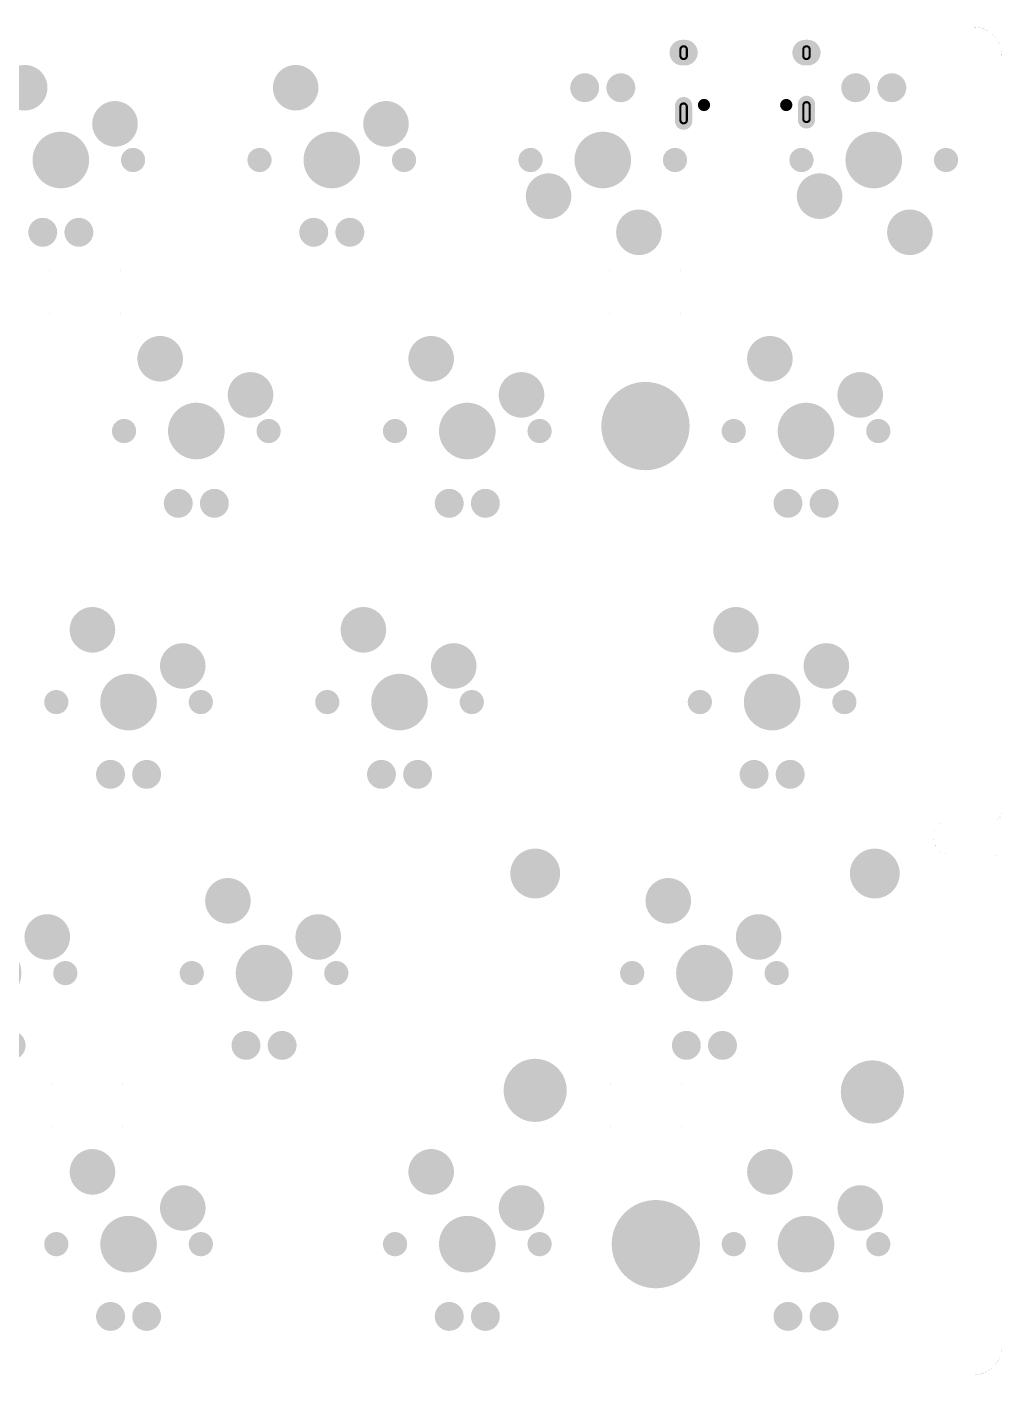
# Model space of a CAD drawing. Extents: x 803 to 1088, y 784 to 878.
# Drawn here: x 1019.6 to 1088.2, y 783.6 to 878.3 of the extents above; entities that cross this region are included whole.
import ezdxf

# ---------------------------------------------------------------- set-up
doc = ezdxf.new("R2010")
doc.units = 0
doc.layers.get('0').update_dxf_attribs({"linetype": 'CONTINUOUS'})
for name, color, linetype in [('BOTTOMSOLDER', 6, 'CONTINUOUS'), ('KEEPOUTLAYER', 6, 'CONTINUOUS'), ('PADHOLELAYER', 156, 'CONTINUOUS')]:
    doc.layers.add(name, color=color, linetype=linetype)

# ---------------------------------------------------------------- blocks, each defined once
blk = doc.blocks.new('____5')
at = {"layer": 'BOTTOMSOLDER'}
for points, const_width in [([(-3.341, 5.08, 1), (-1.739, 5.08, 1)], 1.602), ([(3.009, 2.54, 1), (4.611, 2.54, 1)], 1.602), ([(-0.995, 0, 1), (0.995, 0, 1)], 1.99), ([(-5.505, 0, 1), (-4.655, 0, 1)], 0.85), ([(4.655, 0, 1), (5.505, 0, 1)], 0.85), ([(-1.778, -5.08, 1), (-0.762, -5.08, 1)], 1.016), ([(0.762, -5.08, 1), (1.778, -5.08, 1)], 1.016)]:
    blk.add_lwpolyline(points, format="xyb", close=True, dxfattribs=dict(at, const_width=const_width))
at = {"layer": 'PADHOLELAYER'}
for points, const_width in [([(-3.29, 5.08, 1), (-1.79, 5.08, 1)], 1.5), ([(3.06, 2.54, 1), (4.56, 2.54, 1)], 1.5), ([(-0.995, 0, 1), (0.995, 0, 1)], 1.99), ([(-5.505, 0, 1), (-4.655, 0, 1)], 0.85), ([(4.655, 0, 1), (5.505, 0, 1)], 0.85), ([(-1.625, -5.08, 1), (-0.915, -5.08, 1)], 0.71), ([(0.915, -5.08, 1), (1.625, -5.08, 1)], 0.71)]:
    blk.add_lwpolyline(points, format="xyb", close=True, dxfattribs=dict(at, const_width=const_width))
blk = doc.blocks.new('____6')
at = {"layer": 'BOTTOMSOLDER'}
for points, const_width in [([(-3.341, 5.08, 1), (-1.739, 5.08, 1)], 1.602), ([(3.009, 2.54, 1), (4.611, 2.54, 1)], 1.602), ([(-0.995, 0, 1), (0.995, 0, 1)], 1.99), ([(-5.505, 0, 1), (-4.655, 0, 1)], 0.85), ([(4.655, 0, 1), (5.505, 0, 1)], 0.85), ([(-1.778, -5.08, 1), (-0.762, -5.08, 1)], 1.016), ([(0.762, -5.08, 1), (1.778, -5.08, 1)], 1.016)]:
    blk.add_lwpolyline(points, format="xyb", close=True, dxfattribs=dict(at, const_width=const_width))
at = {"layer": 'PADHOLELAYER'}
for points, const_width in [([(-3.29, 5.08, 1), (-1.79, 5.08, 1)], 1.5), ([(3.06, 2.54, 1), (4.56, 2.54, 1)], 1.5), ([(-0.995, 0, 1), (0.995, 0, 1)], 1.99), ([(-5.505, 0, 1), (-4.655, 0, 1)], 0.85), ([(4.655, 0, 1), (5.505, 0, 1)], 0.85), ([(-1.625, -5.08, 1), (-0.915, -5.08, 1)], 0.71), ([(0.915, -5.08, 1), (1.625, -5.08, 1)], 0.71)]:
    blk.add_lwpolyline(points, format="xyb", close=True, dxfattribs=dict(at, const_width=const_width))
blk = doc.blocks.new('2X____9')
at = {"layer": 'BOTTOMSOLDER'}
for points, const_width in [([(-12.773, 7, 1), (-11.021, 7, 1)], 1.753), ([(11.103, 7, 1), (12.855, 7, 1)], 1.753), ([(-13.006, -8.24, 1), (-10.788, -8.24, 1)], 2.219), ([(10.697, -8.354, 1), (12.916, -8.354, 1)], 2.219)]:
    blk.add_lwpolyline(points, format="xyb", close=True, dxfattribs=dict(at, const_width=const_width))
at = {"layer": 'PADHOLELAYER'}
for points, const_width in [([(-12.659, 7, 1), (-11.135, 7, 1)], 1.524), ([(11.217, 7, 1), (12.741, 7, 1)], 1.524), ([(-12.892, -8.24, 1), (-10.902, -8.24, 1)], 1.99), ([(10.812, -8.354, 1), (12.802, -8.354, 1)], 1.99)]:
    blk.add_lwpolyline(points, format="xyb", close=True, dxfattribs=dict(at, const_width=const_width))
blk = doc.blocks.new('TYPE_C_2_73')
at = {"layer": 'BOTTOMSOLDER'}
for points, const_width in [([(-4.23, 1.551), (-4.408, 1.551)], 1.803), ([(4.406, 1.551), (4.228, 1.551)], 1.803), ([(-4.319, -2.169), (-4.319, -3.269)], 1.203), ([(4.319, -2.079), (4.319, -3.179)], 1.203)]:
    blk.add_lwpolyline(points, dxfattribs=dict(at, const_width=const_width))
for points, const_width in [([(-4.859, 1.551, 1), (-3.957, 1.551, 1)], 0.902), ([(-4.681, 1.551, 1), (-3.779, 1.551, 1)], 0.902), ([(3.777, 1.551, 1), (4.679, 1.551, 1)], 0.902), ([(3.955, 1.551, 1), (4.857, 1.551, 1)], 0.902), ([(-4.62, -2.169, 1), (-4.018, -2.169, 1)], 0.602), ([(-3.099, -2.129, 1), (-2.672, -2.129, 1)], 0.427), ([(2.681, -2.129, 1), (3.108, -2.129, 1)], 0.427), ([(4.018, -2.079, 1), (4.62, -2.079, 1)], 0.602), ([(-4.62, -3.269, 1), (-4.018, -3.269, 1)], 0.602), ([(4.018, -3.179, 1), (4.62, -3.179, 1)], 0.602)]:
    blk.add_lwpolyline(points, format="xyb", close=True, dxfattribs=dict(at, const_width=const_width))
at = {"layer": 'PADHOLELAYER'}
for points, const_width in [([(-4.544, 1.326), (-4.544, 1.776, -1), (-4.094, 1.776), (-4.094, 1.326, -1)], 0.15), ([(4.092, 1.326), (4.092, 1.776, -1), (4.542, 1.776), (4.542, 1.326, -1)], 0.15), ([(-3.048, -2.129, 1), (-2.723, -2.129, 1)], 0.325), ([(2.732, -2.129, 1), (3.057, -2.129, 1)], 0.325), ([(4.094, -3.104), (4.094, -2.154, -1), (4.544, -2.154), (4.544, -3.104, -1)], 0.15), ([(-4.544, -3.194), (-4.544, -2.244, -1), (-4.094, -2.244), (-4.094, -3.194, -1)], 0.15)]:
    blk.add_lwpolyline(points, format="xyb", close=True, dxfattribs=dict(at, const_width=const_width))
blk = doc.blocks.new('RGB_WS2812B_80')
at = {"layer": 'PADHOLELAYER'}
for points in [[(-2.5, 1.524), (-2.5, 1.524), (-2.5, 1.524), (-2.5, 1.524)], [(2.5, 1.524), (2.5, 1.524), (2.5, 1.524), (2.5, 1.524)], [(-2.5, -1.524), (-2.5, -1.524), (-2.5, -1.524), (-2.5, -1.524)], [(2.5, -1.524), (2.5, -1.524), (2.5, -1.524), (2.5, -1.524)]]:
    blk.add_lwpolyline(points, close=True, dxfattribs=at)
blk = doc.blocks.new('RGB_WS2812B_81')
at = {"layer": 'PADHOLELAYER'}
for points in [[(-2.5, 1.524), (-2.5, 1.524), (-2.5, 1.524), (-2.5, 1.524)], [(2.5, 1.524), (2.5, 1.524), (2.5, 1.524), (2.5, 1.524)], [(-2.5, -1.524), (-2.5, -1.524), (-2.5, -1.524), (-2.5, -1.524)], [(2.5, -1.524), (2.5, -1.524), (2.5, -1.524), (2.5, -1.524)]]:
    blk.add_lwpolyline(points, close=True, dxfattribs=at)
blk = doc.blocks.new('RGB_WS2812B_82')
at = {"layer": 'PADHOLELAYER'}
for points in [[(-2.5, 1.524), (-2.5, 1.524), (-2.5, 1.524), (-2.5, 1.524)], [(2.5, 1.524), (2.5, 1.524), (2.5, 1.524), (2.5, 1.524)], [(-2.5, -1.524), (-2.5, -1.524), (-2.5, -1.524), (-2.5, -1.524)], [(2.5, -1.524), (2.5, -1.524), (2.5, -1.524), (2.5, -1.524)]]:
    blk.add_lwpolyline(points, close=True, dxfattribs=at)
blk = doc.blocks.new('RGB_WS2812B_83')
at = {"layer": 'PADHOLELAYER'}
for points in [[(-2.5, 1.524), (-2.5, 1.524), (-2.5, 1.524), (-2.5, 1.524)], [(2.5, 1.524), (2.5, 1.524), (2.5, 1.524), (2.5, 1.524)], [(-2.5, -1.524), (-2.5, -1.524), (-2.5, -1.524), (-2.5, -1.524)], [(2.5, -1.524), (2.5, -1.524), (2.5, -1.524), (2.5, -1.524)]]:
    blk.add_lwpolyline(points, close=True, dxfattribs=at)
blk = doc.blocks.new('____103')
at = {"layer": 'BOTTOMSOLDER'}
for points, const_width in [([(-3.341, 5.08, 1), (-1.739, 5.08, 1)], 1.602), ([(3.009, 2.54, 1), (4.611, 2.54, 1)], 1.602), ([(-0.995, 0, 1), (0.995, 0, 1)], 1.99), ([(-5.505, 0, 1), (-4.655, 0, 1)], 0.85), ([(4.655, 0, 1), (5.505, 0, 1)], 0.85), ([(-1.778, -5.08, 1), (-0.762, -5.08, 1)], 1.016), ([(0.762, -5.08, 1), (1.778, -5.08, 1)], 1.016)]:
    blk.add_lwpolyline(points, format="xyb", close=True, dxfattribs=dict(at, const_width=const_width))
at = {"layer": 'PADHOLELAYER'}
for points, const_width in [([(-3.29, 5.08, 1), (-1.79, 5.08, 1)], 1.5), ([(3.06, 2.54, 1), (4.56, 2.54, 1)], 1.5), ([(-0.995, 0, 1), (0.995, 0, 1)], 1.99), ([(-5.505, 0, 1), (-4.655, 0, 1)], 0.85), ([(4.655, 0, 1), (5.505, 0, 1)], 0.85), ([(-1.625, -5.08, 1), (-0.915, -5.08, 1)], 0.71), ([(0.915, -5.08, 1), (1.625, -5.08, 1)], 0.71)]:
    blk.add_lwpolyline(points, format="xyb", close=True, dxfattribs=dict(at, const_width=const_width))
blk = doc.blocks.new('____104')
at = {"layer": 'BOTTOMSOLDER'}
for points, const_width in [([(-3.341, 5.08, 1), (-1.739, 5.08, 1)], 1.602), ([(3.009, 2.54, 1), (4.611, 2.54, 1)], 1.602), ([(-0.995, 0, 1), (0.995, 0, 1)], 1.99), ([(-5.505, 0, 1), (-4.655, 0, 1)], 0.85), ([(4.655, 0, 1), (5.505, 0, 1)], 0.85), ([(-1.778, -5.08, 1), (-0.762, -5.08, 1)], 1.016), ([(0.762, -5.08, 1), (1.778, -5.08, 1)], 1.016)]:
    blk.add_lwpolyline(points, format="xyb", close=True, dxfattribs=dict(at, const_width=const_width))
at = {"layer": 'PADHOLELAYER'}
for points, const_width in [([(-3.29, 5.08, 1), (-1.79, 5.08, 1)], 1.5), ([(3.06, 2.54, 1), (4.56, 2.54, 1)], 1.5), ([(-0.995, 0, 1), (0.995, 0, 1)], 1.99), ([(-5.505, 0, 1), (-4.655, 0, 1)], 0.85), ([(4.655, 0, 1), (5.505, 0, 1)], 0.85), ([(-1.625, -5.08, 1), (-0.915, -5.08, 1)], 0.71), ([(0.915, -5.08, 1), (1.625, -5.08, 1)], 0.71)]:
    blk.add_lwpolyline(points, format="xyb", close=True, dxfattribs=dict(at, const_width=const_width))
blk = doc.blocks.new('____106')
at = {"layer": 'BOTTOMSOLDER'}
for points, const_width in [([(-3.341, 5.08, 1), (-1.739, 5.08, 1)], 1.602), ([(3.009, 2.54, 1), (4.611, 2.54, 1)], 1.602), ([(-0.995, 0, 1), (0.995, 0, 1)], 1.99), ([(-5.505, 0, 1), (-4.655, 0, 1)], 0.85), ([(4.655, 0, 1), (5.505, 0, 1)], 0.85), ([(-1.778, -5.08, 1), (-0.762, -5.08, 1)], 1.016), ([(0.762, -5.08, 1), (1.778, -5.08, 1)], 1.016)]:
    blk.add_lwpolyline(points, format="xyb", close=True, dxfattribs=dict(at, const_width=const_width))
at = {"layer": 'PADHOLELAYER'}
for points, const_width in [([(-3.29, 5.08, 1), (-1.79, 5.08, 1)], 1.5), ([(3.06, 2.54, 1), (4.56, 2.54, 1)], 1.5), ([(-0.995, 0, 1), (0.995, 0, 1)], 1.99), ([(-5.505, 0, 1), (-4.655, 0, 1)], 0.85), ([(4.655, 0, 1), (5.505, 0, 1)], 0.85), ([(-1.625, -5.08, 1), (-0.915, -5.08, 1)], 0.71), ([(0.915, -5.08, 1), (1.625, -5.08, 1)], 0.71)]:
    blk.add_lwpolyline(points, format="xyb", close=True, dxfattribs=dict(at, const_width=const_width))
blk = doc.blocks.new('____114')
at = {"layer": 'BOTTOMSOLDER'}
for points, const_width in [([(-3.341, 5.08, 1), (-1.739, 5.08, 1)], 1.602), ([(3.009, 2.54, 1), (4.611, 2.54, 1)], 1.602), ([(-0.995, 0, 1), (0.995, 0, 1)], 1.99), ([(-5.505, 0, 1), (-4.655, 0, 1)], 0.85), ([(4.655, 0, 1), (5.505, 0, 1)], 0.85), ([(-1.778, -5.08, 1), (-0.762, -5.08, 1)], 1.016), ([(0.762, -5.08, 1), (1.778, -5.08, 1)], 1.016)]:
    blk.add_lwpolyline(points, format="xyb", close=True, dxfattribs=dict(at, const_width=const_width))
at = {"layer": 'PADHOLELAYER'}
for points, const_width in [([(-3.29, 5.08, 1), (-1.79, 5.08, 1)], 1.5), ([(3.06, 2.54, 1), (4.56, 2.54, 1)], 1.5), ([(-0.995, 0, 1), (0.995, 0, 1)], 1.99), ([(-5.505, 0, 1), (-4.655, 0, 1)], 0.85), ([(4.655, 0, 1), (5.505, 0, 1)], 0.85), ([(-1.625, -5.08, 1), (-0.915, -5.08, 1)], 0.71), ([(0.915, -5.08, 1), (1.625, -5.08, 1)], 0.71)]:
    blk.add_lwpolyline(points, format="xyb", close=True, dxfattribs=dict(at, const_width=const_width))
blk = doc.blocks.new('____115')
at = {"layer": 'BOTTOMSOLDER'}
for points, const_width in [([(-3.341, 5.08, 1), (-1.739, 5.08, 1)], 1.602), ([(3.009, 2.54, 1), (4.611, 2.54, 1)], 1.602), ([(-0.995, 0, 1), (0.995, 0, 1)], 1.99), ([(-5.505, 0, 1), (-4.655, 0, 1)], 0.85), ([(4.655, 0, 1), (5.505, 0, 1)], 0.85), ([(-1.778, -5.08, 1), (-0.762, -5.08, 1)], 1.016), ([(0.762, -5.08, 1), (1.778, -5.08, 1)], 1.016)]:
    blk.add_lwpolyline(points, format="xyb", close=True, dxfattribs=dict(at, const_width=const_width))
at = {"layer": 'PADHOLELAYER'}
for points, const_width in [([(-3.29, 5.08, 1), (-1.79, 5.08, 1)], 1.5), ([(3.06, 2.54, 1), (4.56, 2.54, 1)], 1.5), ([(-0.995, 0, 1), (0.995, 0, 1)], 1.99), ([(-5.505, 0, 1), (-4.655, 0, 1)], 0.85), ([(4.655, 0, 1), (5.505, 0, 1)], 0.85), ([(-1.625, -5.08, 1), (-0.915, -5.08, 1)], 0.71), ([(0.915, -5.08, 1), (1.625, -5.08, 1)], 0.71)]:
    blk.add_lwpolyline(points, format="xyb", close=True, dxfattribs=dict(at, const_width=const_width))
blk = doc.blocks.new('____126')
at = {"layer": 'BOTTOMSOLDER'}
for points, const_width in [([(-3.341, 5.08, 1), (-1.739, 5.08, 1)], 1.602), ([(3.009, 2.54, 1), (4.611, 2.54, 1)], 1.602), ([(-0.995, 0, 1), (0.995, 0, 1)], 1.99), ([(-5.505, 0, 1), (-4.655, 0, 1)], 0.85), ([(4.655, 0, 1), (5.505, 0, 1)], 0.85), ([(-1.778, -5.08, 1), (-0.762, -5.08, 1)], 1.016), ([(0.762, -5.08, 1), (1.778, -5.08, 1)], 1.016)]:
    blk.add_lwpolyline(points, format="xyb", close=True, dxfattribs=dict(at, const_width=const_width))
at = {"layer": 'PADHOLELAYER'}
for points, const_width in [([(-3.29, 5.08, 1), (-1.79, 5.08, 1)], 1.5), ([(3.06, 2.54, 1), (4.56, 2.54, 1)], 1.5), ([(-0.995, 0, 1), (0.995, 0, 1)], 1.99), ([(-5.505, 0, 1), (-4.655, 0, 1)], 0.85), ([(4.655, 0, 1), (5.505, 0, 1)], 0.85), ([(-1.625, -5.08, 1), (-0.915, -5.08, 1)], 0.71), ([(0.915, -5.08, 1), (1.625, -5.08, 1)], 0.71)]:
    blk.add_lwpolyline(points, format="xyb", close=True, dxfattribs=dict(at, const_width=const_width))
blk = doc.blocks.new('____128')
at = {"layer": 'BOTTOMSOLDER'}
for points, const_width in [([(-3.341, 5.08, 1), (-1.739, 5.08, 1)], 1.602), ([(3.009, 2.54, 1), (4.611, 2.54, 1)], 1.602), ([(-0.995, 0, 1), (0.995, 0, 1)], 1.99), ([(-5.505, 0, 1), (-4.655, 0, 1)], 0.85), ([(4.655, 0, 1), (5.505, 0, 1)], 0.85), ([(-1.778, -5.08, 1), (-0.762, -5.08, 1)], 1.016), ([(0.762, -5.08, 1), (1.778, -5.08, 1)], 1.016)]:
    blk.add_lwpolyline(points, format="xyb", close=True, dxfattribs=dict(at, const_width=const_width))
at = {"layer": 'PADHOLELAYER'}
for points, const_width in [([(-3.29, 5.08, 1), (-1.79, 5.08, 1)], 1.5), ([(3.06, 2.54, 1), (4.56, 2.54, 1)], 1.5), ([(-0.995, 0, 1), (0.995, 0, 1)], 1.99), ([(-5.505, 0, 1), (-4.655, 0, 1)], 0.85), ([(4.655, 0, 1), (5.505, 0, 1)], 0.85), ([(-1.625, -5.08, 1), (-0.915, -5.08, 1)], 0.71), ([(0.915, -5.08, 1), (1.625, -5.08, 1)], 0.71)]:
    blk.add_lwpolyline(points, format="xyb", close=True, dxfattribs=dict(at, const_width=const_width))
blk = doc.blocks.new('____140')
at = {"layer": 'BOTTOMSOLDER'}
for points, const_width in [([(-3.341, 5.08, 1), (-1.739, 5.08, 1)], 1.602), ([(3.009, 2.54, 1), (4.611, 2.54, 1)], 1.602), ([(-0.995, 0, 1), (0.995, 0, 1)], 1.99), ([(-5.505, 0, 1), (-4.655, 0, 1)], 0.85), ([(4.655, 0, 1), (5.505, 0, 1)], 0.85), ([(-1.778, -5.08, 1), (-0.762, -5.08, 1)], 1.016), ([(0.762, -5.08, 1), (1.778, -5.08, 1)], 1.016)]:
    blk.add_lwpolyline(points, format="xyb", close=True, dxfattribs=dict(at, const_width=const_width))
at = {"layer": 'PADHOLELAYER'}
for points, const_width in [([(-3.29, 5.08, 1), (-1.79, 5.08, 1)], 1.5), ([(3.06, 2.54, 1), (4.56, 2.54, 1)], 1.5), ([(-0.995, 0, 1), (0.995, 0, 1)], 1.99), ([(-5.505, 0, 1), (-4.655, 0, 1)], 0.85), ([(4.655, 0, 1), (5.505, 0, 1)], 0.85), ([(-1.625, -5.08, 1), (-0.915, -5.08, 1)], 0.71), ([(0.915, -5.08, 1), (1.625, -5.08, 1)], 0.71)]:
    blk.add_lwpolyline(points, format="xyb", close=True, dxfattribs=dict(at, const_width=const_width))
blk = doc.blocks.new('____146')
at = {"layer": 'BOTTOMSOLDER'}
for points, const_width in [([(-3.341, 5.08, 1), (-1.739, 5.08, 1)], 1.602), ([(3.009, 2.54, 1), (4.611, 2.54, 1)], 1.602), ([(-0.995, 0, 1), (0.995, 0, 1)], 1.99), ([(-5.505, 0, 1), (-4.655, 0, 1)], 0.85), ([(4.655, 0, 1), (5.505, 0, 1)], 0.85), ([(-1.778, -5.08, 1), (-0.762, -5.08, 1)], 1.016), ([(0.762, -5.08, 1), (1.778, -5.08, 1)], 1.016)]:
    blk.add_lwpolyline(points, format="xyb", close=True, dxfattribs=dict(at, const_width=const_width))
at = {"layer": 'PADHOLELAYER'}
for points, const_width in [([(-3.29, 5.08, 1), (-1.79, 5.08, 1)], 1.5), ([(3.06, 2.54, 1), (4.56, 2.54, 1)], 1.5), ([(-0.995, 0, 1), (0.995, 0, 1)], 1.99), ([(-5.505, 0, 1), (-4.655, 0, 1)], 0.85), ([(4.655, 0, 1), (5.505, 0, 1)], 0.85), ([(-1.625, -5.08, 1), (-0.915, -5.08, 1)], 0.71), ([(0.915, -5.08, 1), (1.625, -5.08, 1)], 0.71)]:
    blk.add_lwpolyline(points, format="xyb", close=True, dxfattribs=dict(at, const_width=const_width))
blk = doc.blocks.new('____149')
at = {"layer": 'BOTTOMSOLDER'}
for points, const_width in [([(-3.341, 5.08, 1), (-1.739, 5.08, 1)], 1.602), ([(3.009, 2.54, 1), (4.611, 2.54, 1)], 1.602), ([(-0.995, 0, 1), (0.995, 0, 1)], 1.99), ([(-5.505, 0, 1), (-4.655, 0, 1)], 0.85), ([(4.655, 0, 1), (5.505, 0, 1)], 0.85), ([(-1.778, -5.08, 1), (-0.762, -5.08, 1)], 1.016), ([(0.762, -5.08, 1), (1.778, -5.08, 1)], 1.016)]:
    blk.add_lwpolyline(points, format="xyb", close=True, dxfattribs=dict(at, const_width=const_width))
at = {"layer": 'PADHOLELAYER'}
for points, const_width in [([(-3.29, 5.08, 1), (-1.79, 5.08, 1)], 1.5), ([(3.06, 2.54, 1), (4.56, 2.54, 1)], 1.5), ([(-0.995, 0, 1), (0.995, 0, 1)], 1.99), ([(-5.505, 0, 1), (-4.655, 0, 1)], 0.85), ([(4.655, 0, 1), (5.505, 0, 1)], 0.85), ([(-1.625, -5.08, 1), (-0.915, -5.08, 1)], 0.71), ([(0.915, -5.08, 1), (1.625, -5.08, 1)], 0.71)]:
    blk.add_lwpolyline(points, format="xyb", close=True, dxfattribs=dict(at, const_width=const_width))
blk = doc.blocks.new('____150')
at = {"layer": 'BOTTOMSOLDER'}
for points, const_width in [([(-3.341, 5.08, 1), (-1.739, 5.08, 1)], 1.602), ([(3.009, 2.54, 1), (4.611, 2.54, 1)], 1.602), ([(-0.995, 0, 1), (0.995, 0, 1)], 1.99), ([(-5.505, 0, 1), (-4.655, 0, 1)], 0.85), ([(4.655, 0, 1), (5.505, 0, 1)], 0.85), ([(-1.778, -5.08, 1), (-0.762, -5.08, 1)], 1.016), ([(0.762, -5.08, 1), (1.778, -5.08, 1)], 1.016)]:
    blk.add_lwpolyline(points, format="xyb", close=True, dxfattribs=dict(at, const_width=const_width))
at = {"layer": 'PADHOLELAYER'}
for points, const_width in [([(-3.29, 5.08, 1), (-1.79, 5.08, 1)], 1.5), ([(3.06, 2.54, 1), (4.56, 2.54, 1)], 1.5), ([(-0.995, 0, 1), (0.995, 0, 1)], 1.99), ([(-5.505, 0, 1), (-4.655, 0, 1)], 0.85), ([(4.655, 0, 1), (5.505, 0, 1)], 0.85), ([(-1.625, -5.08, 1), (-0.915, -5.08, 1)], 0.71), ([(0.915, -5.08, 1), (1.625, -5.08, 1)], 0.71)]:
    blk.add_lwpolyline(points, format="xyb", close=True, dxfattribs=dict(at, const_width=const_width))
blk = doc.blocks.new('____154')
at = {"layer": 'BOTTOMSOLDER'}
for points, const_width in [([(-3.341, 5.08, 1), (-1.739, 5.08, 1)], 1.602), ([(3.009, 2.54, 1), (4.611, 2.54, 1)], 1.602), ([(-0.995, 0, 1), (0.995, 0, 1)], 1.99), ([(-5.505, 0, 1), (-4.655, 0, 1)], 0.85), ([(4.655, 0, 1), (5.505, 0, 1)], 0.85), ([(-1.778, -5.08, 1), (-0.762, -5.08, 1)], 1.016), ([(0.762, -5.08, 1), (1.778, -5.08, 1)], 1.016)]:
    blk.add_lwpolyline(points, format="xyb", close=True, dxfattribs=dict(at, const_width=const_width))
at = {"layer": 'PADHOLELAYER'}
for points, const_width in [([(-3.29, 5.08, 1), (-1.79, 5.08, 1)], 1.5), ([(3.06, 2.54, 1), (4.56, 2.54, 1)], 1.5), ([(-0.995, 0, 1), (0.995, 0, 1)], 1.99), ([(-5.505, 0, 1), (-4.655, 0, 1)], 0.85), ([(4.655, 0, 1), (5.505, 0, 1)], 0.85), ([(-1.625, -5.08, 1), (-0.915, -5.08, 1)], 0.71), ([(0.915, -5.08, 1), (1.625, -5.08, 1)], 0.71)]:
    blk.add_lwpolyline(points, format="xyb", close=True, dxfattribs=dict(at, const_width=const_width))
blk = doc.blocks.new('____155')
at = {"layer": 'BOTTOMSOLDER'}
for points, const_width in [([(-3.341, 5.08, 1), (-1.739, 5.08, 1)], 1.602), ([(3.009, 2.54, 1), (4.611, 2.54, 1)], 1.602), ([(-0.995, 0, 1), (0.995, 0, 1)], 1.99), ([(-5.505, 0, 1), (-4.655, 0, 1)], 0.85), ([(4.655, 0, 1), (5.505, 0, 1)], 0.85), ([(-1.778, -5.08, 1), (-0.762, -5.08, 1)], 1.016), ([(0.762, -5.08, 1), (1.778, -5.08, 1)], 1.016)]:
    blk.add_lwpolyline(points, format="xyb", close=True, dxfattribs=dict(at, const_width=const_width))
at = {"layer": 'PADHOLELAYER'}
for points, const_width in [([(-3.29, 5.08, 1), (-1.79, 5.08, 1)], 1.5), ([(3.06, 2.54, 1), (4.56, 2.54, 1)], 1.5), ([(-0.995, 0, 1), (0.995, 0, 1)], 1.99), ([(-5.505, 0, 1), (-4.655, 0, 1)], 0.85), ([(4.655, 0, 1), (5.505, 0, 1)], 0.85), ([(-1.625, -5.08, 1), (-0.915, -5.08, 1)], 0.71), ([(0.915, -5.08, 1), (1.625, -5.08, 1)], 0.71)]:
    blk.add_lwpolyline(points, format="xyb", close=True, dxfattribs=dict(at, const_width=const_width))
blk = doc.blocks.new('____157')
at = {"layer": 'BOTTOMSOLDER'}
for points, const_width in [([(-3.341, 5.08, 1), (-1.739, 5.08, 1)], 1.602), ([(3.009, 2.54, 1), (4.611, 2.54, 1)], 1.602), ([(-0.995, 0, 1), (0.995, 0, 1)], 1.99), ([(-5.505, 0, 1), (-4.655, 0, 1)], 0.85), ([(4.655, 0, 1), (5.505, 0, 1)], 0.85), ([(-1.778, -5.08, 1), (-0.762, -5.08, 1)], 1.016), ([(0.762, -5.08, 1), (1.778, -5.08, 1)], 1.016)]:
    blk.add_lwpolyline(points, format="xyb", close=True, dxfattribs=dict(at, const_width=const_width))
at = {"layer": 'PADHOLELAYER'}
for points, const_width in [([(-3.29, 5.08, 1), (-1.79, 5.08, 1)], 1.5), ([(3.06, 2.54, 1), (4.56, 2.54, 1)], 1.5), ([(-0.995, 0, 1), (0.995, 0, 1)], 1.99), ([(-5.505, 0, 1), (-4.655, 0, 1)], 0.85), ([(4.655, 0, 1), (5.505, 0, 1)], 0.85), ([(-1.625, -5.08, 1), (-0.915, -5.08, 1)], 0.71), ([(0.915, -5.08, 1), (1.625, -5.08, 1)], 0.71)]:
    blk.add_lwpolyline(points, format="xyb", close=True, dxfattribs=dict(at, const_width=const_width))

msp = doc.modelspace()

# ---------------------------------------------------------------- linework, layer by layer
at = {"layer": 'BOTTOMSOLDER'}
for points, const_width in [([(1061.574, 850.297, 1), (1064.676, 850.297, 1)], 3.102), ([(1061.995, 850.297, 1), (1064.255, 850.297, 1)], 2.261), ([(1062.303, 792.798, 1), (1065.404, 792.798, 1)], 3.102)]:
    msp.add_lwpolyline(points, format="xyb", close=True, dxfattribs=dict(at, const_width=const_width))
at = {"layer": 'KEEPOUTLAYER', "const_width": 0.00159}
for points in [[(805.481, 878.348), (1086.178, 878.34)], [(1088.192, 823.141), (1088.192, 876.34)], [(1084.627, 822.641), (1087.688, 822.638)], [(1084.627, 820.152), (1087.692, 820.152)], [(1088.192, 785.604), (1088.192, 819.652)], [(805.482, 783.599), (1086.192, 783.608)]]:
    msp.add_lwpolyline(points, dxfattribs=at)
at = {"layer": 'KEEPOUTLAYER'}
for points, const_width in [([(1085.208, 878.34, -1), (1085.21, 878.34)], 0.00159), ([(1085.21, 878.34, -1), (1085.208, 878.34)], 0.00159), ([(1086.181, 878.34, -0.414214), (1088.181, 876.34)], 0.00317), ([(1084.627, 820.152, -1), (1084.627, 822.641)], 0.00159), ([(1084.627, 822.641, -1), (1084.628, 822.641)], 0.00159), ([(1084.627, 822.641, -1), (1084.628, 822.641)], 0.00159), ([(1084.628, 822.641, -1), (1084.627, 822.641)], 0.00159), ([(1084.628, 822.641, -1), (1084.627, 822.641)], 0.00159), ([(1087.688, 822.641, -1), (1087.689, 822.641)], 0.00159), ([(1087.688, 822.641, -1), (1087.689, 822.641)], 0.00159), ([(1087.689, 822.641, -1), (1087.688, 822.641)], 0.00159), ([(1087.689, 822.641, -1), (1087.688, 822.641)], 0.00159), ([(1088.188, 823.141, -0.414214), (1087.688, 822.641)], 0.00159), ([(1088.188, 823.141, -1), (1088.189, 823.141)], 0.00159), ([(1088.188, 823.141, -1), (1088.189, 823.141)], 0.00159), ([(1088.189, 823.141, -1), (1088.188, 823.141)], 0.00159), ([(1088.189, 823.141, -1), (1088.188, 823.141)], 0.00159), ([(1084.627, 820.152, -1), (1084.628, 820.152)], 0.00159), ([(1084.627, 820.152, -1), (1084.628, 820.152)], 0.00159), ([(1084.628, 820.152, -1), (1084.627, 820.152)], 0.00159), ([(1084.628, 820.152, -1), (1084.627, 820.152)], 0.00159), ([(1087.688, 820.152, -1), (1087.689, 820.152)], 0.00159), ([(1087.688, 820.152, -1), (1087.689, 820.152)], 0.00159), ([(1087.689, 820.152, -1), (1087.688, 820.152)], 0.00159), ([(1087.689, 820.152, -1), (1087.688, 820.152)], 0.00159), ([(1087.688, 820.152, -0.414214), (1088.188, 819.652)], 0.00159), ([(1088.188, 819.652, -1), (1088.189, 819.652)], 0.00159), ([(1088.188, 819.652, -1), (1088.189, 819.652)], 0.00159), ([(1088.189, 819.652, -1), (1088.188, 819.652)], 0.00159), ([(1088.189, 819.652, -1), (1088.188, 819.652)], 0.00159), ([(1088.192, 785.604, -0.414214), (1086.192, 783.604)], 0.00317), ([(1088.191, 785.604, -1), (1088.192, 785.604)], 0.00159), ([(1088.192, 785.604, -1), (1088.191, 785.604)], 0.00159), ([(1086.191, 783.604, -1), (1086.192, 783.604)], 0.00159), ([(1086.192, 783.604, -1), (1086.191, 783.604)], 0.00159)]:
    msp.add_lwpolyline(points, format="xyb", dxfattribs=dict(at, const_width=const_width))
for points, const_width in [([(1085.208, 878.34, 1), (1085.209, 878.34, 1)], 0.000792), ([(1085.208, 878.34, 1), (1085.209, 878.34, 1)], 0.000792), ([(1085.21, 878.34, 1), (1085.21, 878.34, 1)], 0.000792), ([(1085.21, 878.34, 1), (1085.21, 878.34, 1)], 0.000792), ([(1086.177, 878.34, 1), (1086.178, 878.34, 1)], 0.000792), ([(1086.18, 878.34, 1), (1086.182, 878.34, 1)], 0.00159), ([(1088.18, 876.34, 1), (1088.182, 876.34, 1)], 0.00159), ([(1088.191, 876.34, 1), (1088.192, 876.34, 1)], 0.000792), ([(1084.626, 822.641, 1), (1084.627, 822.641, 1)], 0.000792), ([(1084.626, 822.641, 1), (1084.627, 822.641, 1)], 0.000792), ([(1084.626, 822.641, 1), (1084.627, 822.641, 1)], 0.000792), ([(1084.626, 822.641, 1), (1084.627, 822.641, 1)], 0.000792), ([(1084.627, 822.641, 1), (1084.628, 822.641, 1)], 0.000792), ([(1084.628, 822.641, 1), (1084.629, 822.641, 1)], 0.000792), ([(1084.628, 822.641, 1), (1084.629, 822.641, 1)], 0.000792), ([(1084.627, 822.641, 1), (1084.628, 822.641, 1)], 0.000792), ([(1084.628, 822.641, 1), (1084.629, 822.641, 1)], 0.000792), ([(1084.628, 822.641, 1), (1084.629, 822.641, 1)], 0.000792), ([(1087.687, 822.641, 1), (1087.688, 822.641, 1)], 0.000792), ([(1087.687, 822.641, 1), (1087.688, 822.641, 1)], 0.000792), ([(1087.687, 822.641, 1), (1087.688, 822.641, 1)], 0.000792), ([(1087.687, 822.641, 1), (1087.688, 822.641, 1)], 0.000792), ([(1087.689, 822.641, 1), (1087.69, 822.641, 1)], 0.000792), ([(1087.689, 822.641, 1), (1087.69, 822.641, 1)], 0.000792), ([(1087.688, 822.641, 1), (1087.689, 822.641, 1)], 0.000792), ([(1087.689, 822.641, 1), (1087.69, 822.641, 1)], 0.000792), ([(1087.689, 822.641, 1), (1087.69, 822.641, 1)], 0.000792), ([(1087.688, 822.638, 1), (1087.689, 822.638, 1)], 0.000792), ([(1088.187, 823.141, 1), (1088.188, 823.141, 1)], 0.000792), ([(1088.187, 823.141, 1), (1088.188, 823.141, 1)], 0.000792), ([(1088.187, 823.141, 1), (1088.188, 823.141, 1)], 0.000792), ([(1088.187, 823.141, 1), (1088.188, 823.141, 1)], 0.000792), ([(1088.189, 823.141, 1), (1088.19, 823.141, 1)], 0.000792), ([(1088.189, 823.141, 1), (1088.19, 823.141, 1)], 0.000792), ([(1088.188, 823.141, 1), (1088.189, 823.141, 1)], 0.000792), ([(1088.189, 823.141, 1), (1088.19, 823.141, 1)], 0.000792), ([(1088.189, 823.141, 1), (1088.19, 823.141, 1)], 0.000792), ([(1088.191, 823.141, 1), (1088.192, 823.141, 1)], 0.000792), ([(1084.626, 820.152, 1), (1084.627, 820.152, 1)], 0.000792), ([(1084.626, 820.152, 1), (1084.627, 820.152, 1)], 0.000792), ([(1084.626, 820.152, 1), (1084.627, 820.152, 1)], 0.000792), ([(1084.626, 820.152, 1), (1084.627, 820.152, 1)], 0.000792), ([(1084.627, 820.152, 1), (1084.628, 820.152, 1)], 0.000792), ([(1084.628, 820.152, 1), (1084.629, 820.152, 1)], 0.000792), ([(1084.628, 820.152, 1), (1084.629, 820.152, 1)], 0.000792), ([(1084.627, 820.152, 1), (1084.628, 820.152, 1)], 0.000792), ([(1084.628, 820.152, 1), (1084.629, 820.152, 1)], 0.000792), ([(1084.628, 820.152, 1), (1084.629, 820.152, 1)], 0.000792), ([(1087.687, 820.152, 1), (1087.688, 820.152, 1)], 0.000792), ([(1087.687, 820.152, 1), (1087.688, 820.152, 1)], 0.000792), ([(1087.687, 820.152, 1), (1087.688, 820.152, 1)], 0.000792), ([(1087.687, 820.152, 1), (1087.688, 820.152, 1)], 0.000792), ([(1087.689, 820.152, 1), (1087.69, 820.152, 1)], 0.000792), ([(1087.689, 820.152, 1), (1087.69, 820.152, 1)], 0.000792), ([(1087.688, 820.152, 1), (1087.689, 820.152, 1)], 0.000792), ([(1087.689, 820.152, 1), (1087.69, 820.152, 1)], 0.000792), ([(1087.689, 820.152, 1), (1087.69, 820.152, 1)], 0.000792), ([(1087.691, 820.152, 1), (1087.692, 820.152, 1)], 0.000792), ([(1088.187, 819.652, 1), (1088.188, 819.652, 1)], 0.000792), ([(1088.187, 819.652, 1), (1088.188, 819.652, 1)], 0.000792), ([(1088.187, 819.652, 1), (1088.188, 819.652, 1)], 0.000792), ([(1088.187, 819.652, 1), (1088.188, 819.652, 1)], 0.000792), ([(1088.189, 819.652, 1), (1088.19, 819.652, 1)], 0.000792), ([(1088.189, 819.652, 1), (1088.19, 819.652, 1)], 0.000792), ([(1088.188, 819.652, 1), (1088.189, 819.652, 1)], 0.000792), ([(1088.189, 819.652, 1), (1088.19, 819.652, 1)], 0.000792), ([(1088.189, 819.652, 1), (1088.19, 819.652, 1)], 0.000792), ([(1088.191, 819.652, 1), (1088.192, 819.652, 1)], 0.000792), ([(1088.191, 785.604, 1), (1088.192, 785.604, 1)], 0.00159), ([(1088.19, 785.604, 1), (1088.191, 785.604, 1)], 0.000792), ([(1088.19, 785.604, 1), (1088.191, 785.604, 1)], 0.000792), ([(1088.191, 785.604, 1), (1088.192, 785.604, 1)], 0.000792), ([(1088.192, 785.604, 1), (1088.193, 785.604, 1)], 0.000792), ([(1088.192, 785.604, 1), (1088.193, 785.604, 1)], 0.000792), ([(1086.191, 783.604, 1), (1086.192, 783.604, 1)], 0.00159), ([(1086.19, 783.604, 1), (1086.191, 783.604, 1)], 0.000792), ([(1086.19, 783.604, 1), (1086.191, 783.604, 1)], 0.000792), ([(1086.191, 783.608, 1), (1086.192, 783.608, 1)], 0.000792), ([(1086.192, 783.604, 1), (1086.193, 783.604, 1)], 0.000792), ([(1086.192, 783.604, 1), (1086.193, 783.604, 1)], 0.000792)]:
    msp.add_lwpolyline(points, format="xyb", close=True, dxfattribs=dict(at, const_width=const_width))
at = {"layer": 'PADHOLELAYER'}
for points, const_width in [([(1062.187, 851.234), (1064.063, 851.234, -1), (1064.063, 849.36), (1062.187, 849.36, -1)], 0.625), ([(1062.5, 850.297, 1), (1063.75, 850.297, 1)], 1.249), ([(1062.915, 793.735), (1064.792, 793.735, -1), (1064.792, 791.861), (1062.915, 791.861, -1)], 0.625)]:
    msp.add_lwpolyline(points, format="xyb", close=True, dxfattribs=dict(at, const_width=const_width))

# ---------------------------------------------------------------- block references
for name, p in [('TYPE_C_2_73', (1070.127, 874.992)), ('____115', (1022.025, 868.998)), ('____114', (1041.075, 868.998)), ('RGB_WS2812B_80', (1023.713, 859.714)), ('RGB_WS2812B_81', (1063.117, 859.714)), ('____154', (1031.551, 849.948)), ('____146', (1050.601, 849.948)), ('____150', (1074.413, 849.948)), ('____149', (1026.787, 830.897)), ('____126', (1045.837, 830.897)), ('____128', (1072.031, 830.897)), ('2X____9', (1067.27, 811.848)), ('____155', (1017.262, 811.848)), ('____157', (1036.312, 811.848)), ('____140', (1067.27, 811.848)), ('____104', (1026.789, 792.798)), ('____103', (1050.601, 792.798)), ('____106', (1074.414, 792.798))]:
    msp.add_blockref(name, p)
at = {"rotation": 180}
for name, p in [('____6', (1060.125, 868.998)), ('____5', (1079.175, 868.998)), ('RGB_WS2812B_83', (1023.849, 802.564)), ('RGB_WS2812B_82', (1063.142, 802.564))]:
    msp.add_blockref(name, p, dxfattribs=at)

doc.saveas('drawing.dxf')
